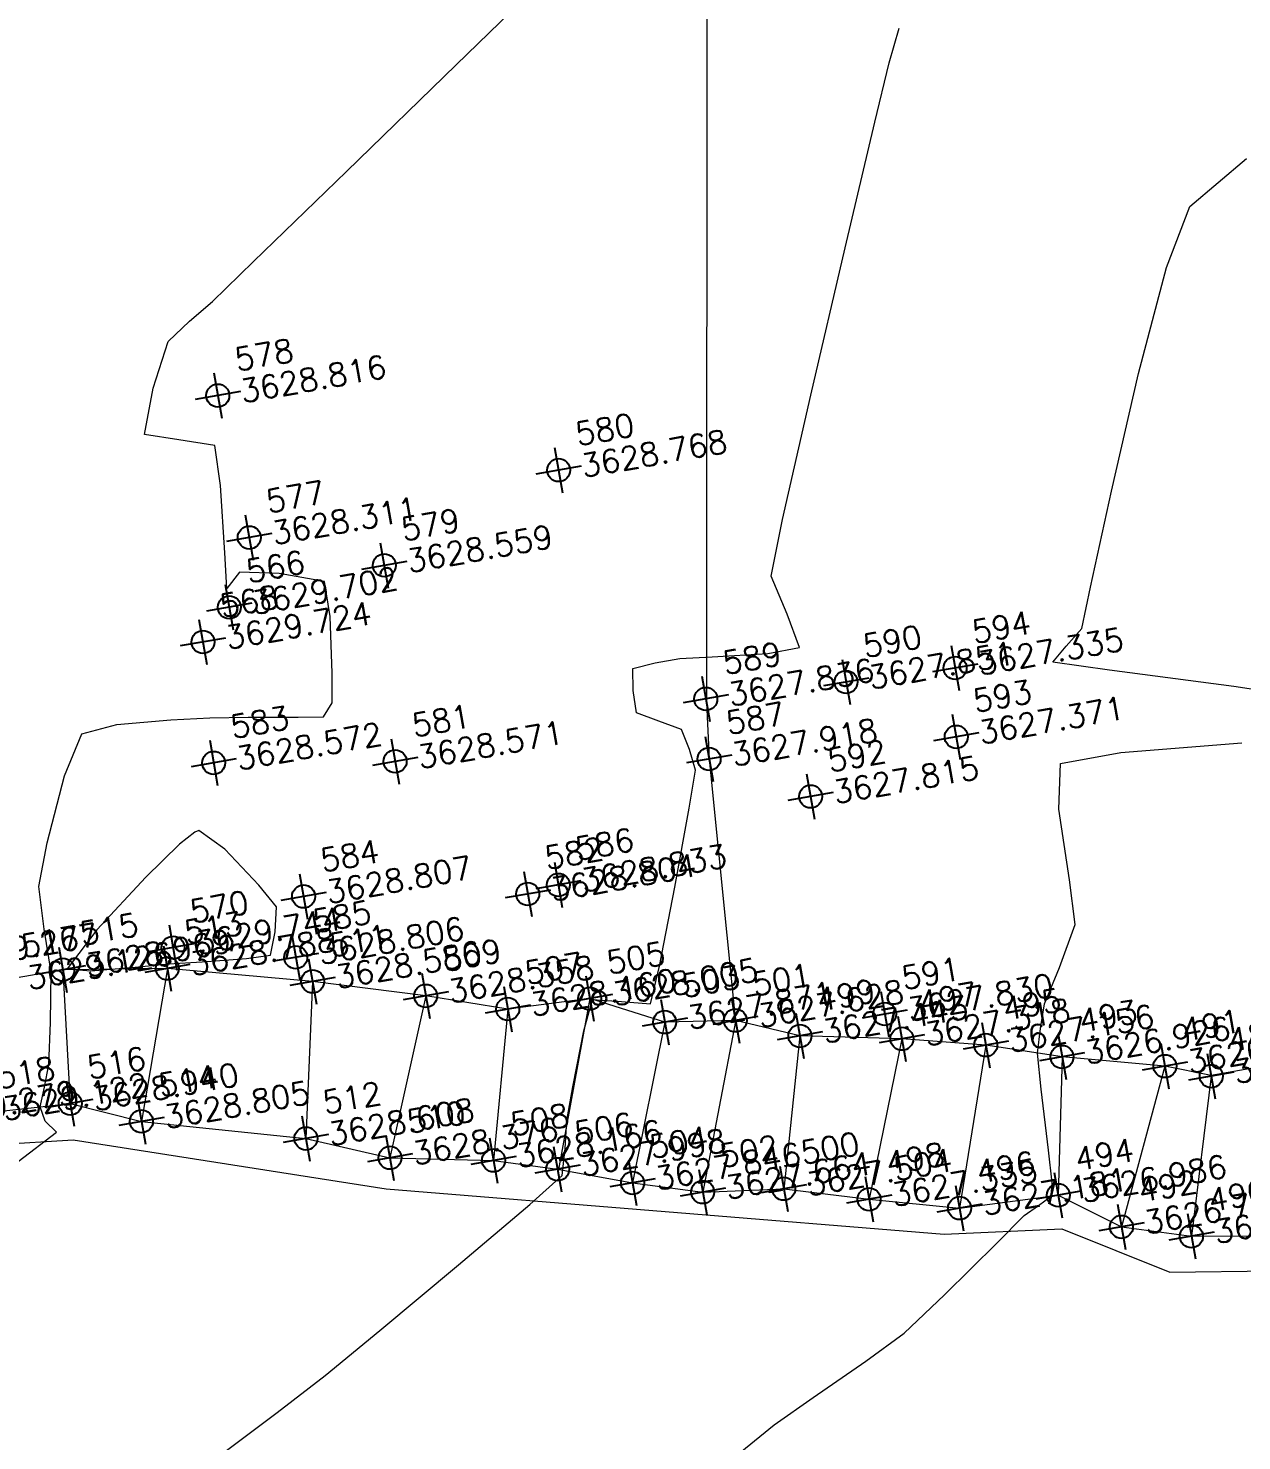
# Model space of a CAD drawing. Header units: millimetres. Extents: x 736950 to 740938, y 8500595 to 8502163.
# Drawn here: x 737854.9 to 737860.19, y 8501302.99 to 8501309.13 of the extents above; entities that cross this region are included whole.
import ezdxf

# ---------------------------------------------------------------- set-up
doc = ezdxf.new("R2010")
doc.units = ezdxf.units.MM
doc.layers.add('CONT-MNR', color=96, linetype='Continuous', lineweight=15)
doc.layers.add('pista', color=251, linetype='Continuous', lineweight=5)
doc.styles.add('5mm', font='arial.ttf', dxfattribs={"height": 3})

msp = doc.modelspace()

# ---------------------------------------------------------------- hatches: boundary and pattern name
at = {"layer": 'pista'}
h = msp.add_hatch(dxfattribs=at)
h.set_pattern_fill('HONEY', color=256, scale=3, angle=9.94991650582834, style=0)
h.set_pattern_definition([(9.94991650582834, (1479841.21072825, -18.49207214638591), (0.4979252195647159, 0.4170677100899267), [0.375, -0.75]), (129.9499165058283, (1479841.21072825, -18.49207214638591), (-0.6101538418184378, 0.222682034283025), [0.3749999999999999, -0.7499999999999998]), (69.94991650582834, (1479841.21072825, -18.49207214638591), (-0.112228622253722, 0.6397497443729518), [-0.75, 0.375])])
h.paths.add_polyline_path([(737744.7999806425, 8501250.923935566), (737743.4751223363, 8501250.754223157), (737756.465848178, 8501242.026572531), (737763.5739612179, 8501242.006896213), (737770.002546867, 8501243.455222024), (737769.8468594846, 8501244.342704736), (737763.4750639071, 8501242.907173423), (737756.7405500773, 8501242.925815564)])
h.paths.add_polyline_path([(737794.2809870465, 8501256.017245878), (737809.7820272583, 8501263.709828075), (737823.391616501, 8501273.483615467), (737837.0791595323, 8501280.557800073), (737851.5530432165, 8501285.77819753), (737870.8510758049, 8501293.050216693, -0.9976846880626209), (737871.0089264096, 8501292.63424804), (737865.2748787645, 8501289.581801567, 0.7845063948290762), (737866.1540430214, 8501286.121818589), (737883.2588851704, 8501291.348365877), (737897.4188924351, 8501296.516943583), (737903.2981396064, 8501301.44146652, -0.5512150924587264), (737904.1219025984, 8501301.177325813), (737906.855912117, 8501297.98174819, 0.5618964424650519), (737910.2738656431, 8501298.536066804), (737914.22079628, 8501308.558674501), (737925.6412323939, 8501300.72656757, 0.340189525830376), (737928.7023693406, 8501300.894137181), (737936.9171069289, 8501306.117412793, -0.358727273887905), (737938.1716059428, 8501305.962964654), (737943.1732157968, 8501301.051021611, 0.3417074120720416), (737946.0555081918, 8501300.709858142), (737955.8779356404, 8501307.072689936), (737971.8320576148, 8501314.464803053), (737988.5677626224, 8501323.411181662), (738023.1375471824, 8501336.282937778), (738044.4246208373, 8501357.728329657), (738061.4456776979, 8501362.208386911), (738078.9085143938, 8501363.070318012), (738112.0997810266, 8501372.051506756), (738118.6561313582, 8501373.365123207), (738128.3493353954, 8501376.976906104), (738155.2251721952, 8501366.826195797), (738176.6167526407, 8501363.543890122), (738193.8053773039, 8501353.328603027), (738204.7313956148, 8501340.877429372), (738207.705198212, 8501335.751671141), (738214.35685511, 8501331.742925933), (738229.9282901662, 8501313.374534177), (738233.5603594936, 8501308.186787868), (738234.53883727, 8501308.358438132), (738230.6417003467, 8501313.924784988), (738214.9478837823, 8501332.43754055), (738208.3676942562, 8501336.403214611), (738205.4657963786, 8501341.405035153), (738194.387784551, 8501354.029418997), (738176.9261677533, 8501364.406946706), (738155.4549153853, 8501367.70147717), (738128.3514754312, 8501377.93815071), (738118.4090486554, 8501374.233504975), (738111.8936108743, 8501372.928085677), (738078.7671659255, 8501363.964436961), (738061.3074614278, 8501363.102660457), (738043.958527311, 8501358.536303693), (738022.6381405202, 8501337.057350922), (737988.196920163, 8501324.233464561), (737971.4304040315, 8501315.270615296), (737955.4419368334, 8501307.862588815), (737945.5806043665, 8501301.47455489, -0.3391433520832071), (737943.8038299843, 8501301.693147572), (737938.8116631231, 8501306.59581691, 0.3560082385246841), (737936.4342009705, 8501306.876887502), (737928.158540546, 8501301.61487459, -0.3502196171718997), (737926.1502499409, 8501301.468794718), (737914.5128481541, 8501309.44969617, 0.4302069892023044), (737913.4330382891, 8501309.014522241), (737909.4507249827, 8501298.90206584, -0.5704007069138802), (737907.5397775185, 8501298.566836312), (737904.9064502402, 8501301.644734057, 0.4931454261128044), (737902.7202336333, 8501302.131411942), (737896.9620044216, 8501297.308254998), (737882.9728831241, 8501292.20205278), (737866.0373022418, 8501287.027224885, -0.7384715771871906), (737865.6977918843, 8501288.787355538), (737871.5108758068, 8501291.881875956, 0.9119586051647783), (737870.5337161538, 8501293.892406015), (737851.2416702455, 8501286.62264278), (737836.7183275839, 8501281.384406622), (737822.9200107896, 8501274.252970394), (737809.3164408724, 8501264.483505804), (737793.8201376351, 8501256.79327439), (737778.9884914039, 8501246.402265295), (737769.846859484, 8501244.34270474), (737770.0025468671, 8501243.455222024), (737779.3594973255, 8501245.563292695)])
h.paths.add_polyline_path([(738260.5182952256, 8501271.251537092), (738234.538837269, 8501308.358438132), (738233.56035949, 8501308.186787868), (738259.6897886079, 8501270.86568047), (738269.3749442189, 8501234.589470252), (738274.5057655985, 8501215.583008338), (738279.7983711922, 8501189.602392923), (738280.7089290785, 8501189.641305126), (738275.382018582, 8501215.790318219), (738270.2441657205, 8501234.822827347)])

# ---------------------------------------------------------------- linework, layer by layer
at = {"linetype": 'Continuous', "extrusion": (0.9849591664230046, 0.172787269436437, 0)}
for points, elevation in [([(8245948.805062787, 0), (8245948.605062787, 0)], 2195675.480162655), ([(8245948.229062786, 0), (8245948.029062786, 0)], 2195676.885162654), ([(8245948.173062786, 0), (8245947.973062788, 0)], 2195675.508162654), ([(8245947.952062787, 0), (8245947.752062789, 0)], 2195676.066162654), ([(8245947.889062786, 0), (8245947.689062787, 0)], 2195675.370162654), ([(8245947.760062787, 0), (8245947.560062789, 0)], 2195675.231162655), ([(8245947.083062788, 0), (8245946.883062787, 0)], 2195678.436162654), ([(8245947.105062787, 0), (8245946.905062787, 0)], 2195677.958162655), ([(8245947.138062787, 0), (8245946.938062788, 0)], 2195677.344162654), ([(8245946.787062787, 0), (8245946.587062787, 0)], 2195678.389162654), ([(8245947.234062786, 0), (8245947.034062789, 0)], 2195675.186162655), ([(8245947.104062785, 0), (8245946.904062786, 0)], 2195675.965162654), ([(8245946.878062787, 0), (8245946.678062787, 0)], 2195677.313162655), ([(8245946.641062787, 0), (8245946.441062788, 0)], 2195677.720162654), ([(8245946.452062788, 0), (8245946.252062789, 0)], 2195676.572162654), ([(8245946.594062784, 0), (8245946.394062786, 0)], 2195675.471162654), ([(8245946.436062787, 0), (8245946.236062787, 0)], 2195676.434162654), ([(8245946.473062787, 0), (8245946.273062787, 0)], 2195674.873162654), ([(8245946.339062789, 0), (8245946.139062789, 0)], 2195675.392162655), ([(8245946.461062788, 0), (8245946.261062788, 0)], 2195674.384162654), ([(8245946.388062784, 0), (8245946.188062787, 0)], 2195674.833162654), ([(8245946.223062787, 0), (8245946.023062788, 0)], 2195675.446162654), ([(8245946.076062787, 0), (8245945.876062788, 0)], 2195675.920162654), ([(8245945.941062788, 0), (8245945.741062788, 0)], 2195676.621162654), ([(8245945.958062786, 0), (8245945.758062788, 0)], 2195676.262162656), ([(8245945.653062787, 0), (8245945.453062788, 0)], 2195677.874162654), ([(8245945.784062785, 0), (8245945.584062788, 0)], 2195676.925162655), ([(8245945.738062787, 0), (8245945.538062786, 0)], 2195677.229162655), ([(8245945.623062788, 0), (8245945.423062787, 0)], 2195677.494162655), ([(8245945.534062787, 0), (8245945.334062789, 0)], 2195677.929162655), ([(8245945.444062785, 0), (8245945.244062786, 0)], 2195678.284162654), ([(8245945.336062788, 0), (8245945.136062789, 0)], 2195678.602162655), ([(8245945.219062787, 0), (8245945.019062786, 0)], 2195679.036162654), ([(8245945.141062788, 0), (8245944.941062788, 0)], 2195679.227162655), ([(8245945.882062787, 0), (8245945.682062786, 0)], 2195674.315162654), ([(8245945.752062786, 0), (8245945.552062786, 0)], 2195674.607162654), ([(8245945.555062786, 0), (8245945.355062788, 0)], 2195675.299162654), ([(8245945.409062786, 0), (8245945.20906279, 0)], 2195675.645162655), ([(8245945.320062786, 0), (8245945.120062786, 0)], 2195676.087162654), ([(8245945.234062787, 0), (8245945.034062788, 0)], 2195676.355162653), ([(8245945.119062787, 0), (8245944.919062788, 0)], 2195676.666162654), ([(8245945.027062787, 0), (8245944.827062787, 0)], 2195676.960162655), ([(8245944.980062787, 0), (8245944.780062787, 0)], 2195677.310162654), ([(8245944.871062788, 0), (8245944.671062789, 0)], 2195677.668162653), ([(8245944.746062786, 0), (8245944.546062789, 0)], 2195678.482162654), ([(8245944.765062785, 0), (8245944.565062786, 0)], 2195678.049162655), ([(8245944.563062787, 0), (8245944.363062788, 0)], 2195678.729162654), ([(8245944.470062787, 0), (8245944.270062788, 0)], 2195679.022162655)]:
    msp.add_lwpolyline(points, dxfattribs=dict(at, elevation=elevation))
at = {"linetype": 'Continuous', "extrusion": (-0.172787269436437, 0.9849591664230046, 0)}
for points, elevation in [([(-2195675.580162654, 0), (-2195675.380162654, 0)], 8245948.705062789), ([(-2195676.985162654, 0), (-2195676.785162654, 0)], 8245948.129062788), ([(-2195675.608162655, 0), (-2195675.408162654, 0)], 8245948.073062787), ([(-2195676.166162654, 0), (-2195675.966162656, 0)], 8245947.85206279), ([(-2195675.470162656, 0), (-2195675.270162655, 0)], 8245947.789062787), ([(-2195675.331162655, 0), (-2195675.131162655, 0)], 8245947.660062787), ([(-2195678.536162655, 0), (-2195678.336162655, 0)], 8245946.983062788), ([(-2195678.058162655, 0), (-2195677.858162655, 0)], 8245947.005062786), ([(-2195677.444162655, 0), (-2195677.244162655, 0)], 8245947.038062787), ([(-2195678.489162655, 0), (-2195678.289162654, 0)], 8245946.687062787), ([(-2195675.286162653, 0), (-2195675.086162654, 0)], 8245947.134062787), ([(-2195676.065162655, 0), (-2195675.865162654, 0)], 8245947.004062788), ([(-2195677.413162654, 0), (-2195677.213162654, 0)], 8245946.778062786), ([(-2195677.820162655, 0), (-2195677.620162655, 0)], 8245946.541062787), ([(-2195676.672162654, 0), (-2195676.472162655, 0)], 8245946.352062787), ([(-2195675.571162655, 0), (-2195675.371162654, 0)], 8245946.494062787), ([(-2195676.534162655, 0), (-2195676.334162654, 0)], 8245946.336062788), ([(-2195674.973162655, 0), (-2195674.773162656, 0)], 8245946.373062788), ([(-2195674.484162655, 0), (-2195674.284162655, 0)], 8245946.361062787), ([(-2195674.933162654, 0), (-2195674.733162654, 0)], 8245946.288062787), ([(-2195675.492162656, 0), (-2195675.292162655, 0)], 8245946.239062788), ([(-2195675.546162655, 0), (-2195675.346162654, 0)], 8245946.123062788), ([(-2195676.020162655, 0), (-2195675.820162655, 0)], 8245945.976062788), ([(-2195676.362162654, 0), (-2195676.162162654, 0)], 8245945.858062787), ([(-2195676.721162654, 0), (-2195676.521162654, 0)], 8245945.841062789), ([(-2195677.025162654, 0), (-2195676.825162654, 0)], 8245945.684062786), ([(-2195677.329162654, 0), (-2195677.129162654, 0)], 8245945.638062787), ([(-2195677.974162654, 0), (-2195677.774162654, 0)], 8245945.553062788), ([(-2195677.594162655, 0), (-2195677.394162654, 0)], 8245945.523062789), ([(-2195678.029162655, 0), (-2195677.829162654, 0)], 8245945.434062786), ([(-2195678.384162655, 0), (-2195678.184162654, 0)], 8245945.344062787), ([(-2195678.702162655, 0), (-2195678.502162655, 0)], 8245945.236062787), ([(-2195679.136162654, 0), (-2195678.936162655, 0)], 8245945.119062788), ([(-2195679.327162655, 0), (-2195679.127162655, 0)], 8245945.041062786), ([(-2195674.415162655, 0), (-2195674.215162655, 0)], 8245945.782062788), ([(-2195674.707162655, 0), (-2195674.507162655, 0)], 8245945.652062788), ([(-2195675.399162654, 0), (-2195675.199162654, 0)], 8245945.455062787), ([(-2195675.745162655, 0), (-2195675.545162655, 0)], 8245945.309062786), ([(-2195676.187162654, 0), (-2195675.987162653, 0)], 8245945.220062787), ([(-2195676.455162655, 0), (-2195676.255162654, 0)], 8245945.134062788), ([(-2195676.766162656, 0), (-2195676.566162655, 0)], 8245945.019062788), ([(-2195677.060162654, 0), (-2195676.860162655, 0)], 8245944.927062788), ([(-2195677.410162654, 0), (-2195677.210162654, 0)], 8245944.880062786), ([(-2195678.582162653, 0), (-2195678.382162654, 0)], 8245944.64606279), ([(-2195677.768162654, 0), (-2195677.568162654, 0)], 8245944.771062788), ([(-2195678.149162654, 0), (-2195677.949162655, 0)], 8245944.665062788), ([(-2195678.829162655, 0), (-2195678.629162655, 0)], 8245944.463062787), ([(-2195679.122162655, 0), (-2195678.922162654, 0)], 8245944.370062787)]:
    msp.add_lwpolyline(points, dxfattribs=dict(at, elevation=elevation))
at = {"linetype": 'Continuous'}
for centre in [(737855.7300157159, 8501307.533691341), (737857.2134088122, 8501307.209120974), (737855.866796127, 8501306.91603519), (737856.4545893283, 8501306.794774512), (737855.7799433466, 8501306.612462144), (737855.6653235801, 8501306.461384982), (737858.93909469, 8501306.348350823), (737858.4644828886, 8501306.28742761), (737857.8540159805, 8501306.21383988), (737858.9439466409, 8501306.04868191), (737855.7118865214, 8501305.935521033), (737856.5016320571, 8501305.942077624), (737857.8684069364, 8501305.95239409), (737858.3102358999, 8501305.789283188), (737857.2121595707, 8501305.40476612), (737856.1031837363, 8501305.354391538), (737857.0789998021, 8501305.36516213), (737855.5350854143, 8501305.131884692), (737856.0694327158, 8501305.089576757), (737855.0555138291, 8501305.035572207), (737855.5103739657, 8501305.04125167), (737856.142663834, 8501304.984652005), (737856.6349342074, 8501304.921764174), (737857.3487168645, 8501304.909918563), (737856.9921791403, 8501304.864632238), (737858.6326334337, 8501304.842752771), (737857.6752720526, 8501304.807807302), (737857.9826478537, 8501304.81502651), (737858.2635325685, 8501304.747544834), (737858.7073678732, 8501304.735045929), (737859.0725792315, 8501304.707739085), (737859.4044572712, 8501304.656309847), (737859.8521456601, 8501304.6160593), (737860.0537502678, 8501304.572234852), (737855.0875954756, 8501304.453358527), (737855.3976658974, 8501304.375767719), (737856.1132967325, 8501304.301299555), (737856.4793195457, 8501304.21727991), (737856.9300495641, 8501304.205990518), (737857.2088783258, 8501304.167591019), (737857.5350711625, 8501304.108057555), (737858.1934022963, 8501304.08242323), (737857.8405455863, 8501304.068240767), (737858.5648514901, 8501304.036920525), (737859.3882066602, 8501304.054449467), (737858.9584363832, 8501303.998346804), (737859.6631116447, 8501303.916880395), (737859.9677738965, 8501303.875905862)]:
    msp.add_circle(centre, 0.05, dxfattribs=at)
at = {"layer": 'CONT-MNR', "extrusion": (-0.6973504179834532, 0.7167303499492004, 0), "elevation": 5578601.429753399}
msp.add_lwpolyline([(-6457235.705464234, 3629.00000000001), (-6457236.169522201, 3629.00000000001)], dxfattribs=at)
at = {"layer": 'CONT-MNR'}
for points, elevation in [([(737858.6520624437, 8501308.981154855), (737858.6953267396, 8501309.131723989)], 3628), ([(737858.4610535621, 8501308.176318986), (737858.590284707, 8501308.723229442)], 3628), ([(737859.9603080618, 8501308.356885223), (737860.207121012, 8501308.565005269)], 3627), ([(737859.7369023792, 8501307.629861016), (737859.8585431345, 8501308.091383705)], 3627), ([(737855.5134819429, 8501307.768597629), (737855.606851167, 8501307.857615354)], 3629), ([(737855.4484671325, 8501307.565980261), (737855.5134819429, 8501307.768597629)], 3629), ([(737855.5608366482, 8501307.340475151), (737855.411055801, 8501307.364034127)], 3629), ([(737855.7169062954, 8501307.316395769), (737855.5608366482, 8501307.340475151)], 3629), ([(737855.741994464, 8501307.142194793), (737855.7169062954, 8501307.316395769)], 3629), ([(737858.1382704567, 8501306.747801041), (737858.1880833589, 8501306.993992424)], 3628), ([(737855.7685550889, 8501306.694340924), (737855.7603200503, 8501306.849356074)], 3629), ([(737855.8237755905, 8501306.76566723), (737855.7685550889, 8501306.694340924)], 3629), ([(737855.9972145912, 8501306.759366198), (737855.8237755905, 8501306.76566723)], 3629), ([(737856.1942928412, 8501306.724433519), (737855.9972145912, 8501306.759366198)], 3629), ([(737858.2083178724, 8501306.58268207), (737858.1382704567, 8501306.747801041)], 3628), ([(737859.4899504185, 8501306.52090608), (737859.528883494, 8501306.699448187)], 3627), ([(737859.4225844995, 8501306.444070484), (737859.4899504185, 8501306.52090608)], 3627), ([(737859.3645318141, 8501306.373185266), (737859.4225844995, 8501306.444070484)], 3627), ([(737857.6336354149, 8501306.370470164), (737857.741291107, 8501306.38897519)], 3628), ([(737859.6116377175, 8501306.33907146), (737859.3645318141, 8501306.373185266)], 3627), ([(737855.1381739574, 8501306.06122216), (737855.2909104504, 8501306.102029953)], 3629), ([(737855.5253296786, 8501306.122249255), (737855.694587095, 8501306.130894102)], 3629), ([(737855.694587095, 8501306.130894102), (737855.8616754615, 8501306.134379407)], 3629), ([(737856.0804732256, 8501306.134935115), (737856.1904643684, 8501306.1352978)], 3629), ([(737857.649693782, 8501306.116521874), (737857.5522595493, 8501306.153201766)], 3628), ([(737857.8095956896, 8501305.903317044), (737857.7829884553, 8501305.99427278)], 3628), ([(737859.3972429908, 8501305.93253148), (737859.6610734907, 8501305.980104715)], 3627), ([(737859.390854306, 8501305.73412632), (737859.3972429908, 8501305.93253148)], 3627), ([(737854.9873307704, 8501305.587075097), (737855.0625843912, 8501305.879791604)], 3629), ([(737855.6295409044, 8501305.634574827), (737855.5636925469, 8501305.58193989)], 3629), ([(737855.6473209277, 8501305.642042909), (737855.6295409044, 8501305.634574827)], 3629), ([(737855.5636925469, 8501305.58193989), (737855.4161337679, 8501305.438342704)], 3629), ([(737859.4615224121, 8501305.232241089), (737859.4362869096, 8501305.426456466)], 3627), ([(737854.9748740155, 8501305.211888157), (737854.9508448846, 8501305.398115225)], 3629), ([(737855.9861688146, 8501305.308560349), (737855.908356913, 8501305.404257236)], 3629), ([(737855.0050950833, 8501305.024722783), (737854.9748740155, 8501305.211888157)], 3629), ([(737855.3698307106, 8501305.046522312), (737855.5158539108, 8501305.061350208)], 3629), ([(737855.6625090515, 8501305.070389394), (737855.855448084, 8501305.08417292)], 3629), ([(737855.1779472323, 8501305.030294808), (737855.3698307106, 8501305.046522312)], 3629), ([(737857.3609017353, 8501304.906108448), (737857.4871533329, 8501304.89695887)], 3628), ([(737857.4871533329, 8501304.89695887), (737857.6131706858, 8501304.887856878)], 3628), ([(737859.314261719, 8501304.515792122), (737859.2976791051, 8501304.672856648)], 3627), ([(737854.957528542, 8501304.43924375), (737854.9753556851, 8501304.525193684)], 3629), ([(737854.9789979061, 8501304.376668623), (737854.957528542, 8501304.43924375)], 3629), ([(737857.2417927333, 8501304.25780787), (737857.2488323939, 8501304.37968566)], 3628), ([(737859.3622137946, 8501304.108249826), (737859.3453993654, 8501304.249882605)], 3627), ([(737857.0879513848, 8501304.014255833), (737857.2283055783, 8501304.139793865)], 3628), ([(737859.2399953571, 8501303.96579621), (737859.3015674289, 8501304.010263536)], 3627), ([(737858.7171624855, 8501303.45507469), (737858.8926641209, 8501303.62075966)], 3627), ([(737858.5504915552, 8501303.333146516), (737858.7171624855, 8501303.45507469)], 3627), ([(737858.3210095513, 8501303.17468123), (737858.5504915552, 8501303.333146516)], 3627), ([(737855.9879024678, 8501303.109779103), (737856.1973384338, 8501303.27003143)], 3628), ([(737858.15205229, 8501303.055297965), (737858.3210095513, 8501303.17468123)], 3627), ([(737855.6000114483, 8501302.817725707), (737855.9879024678, 8501303.109779103)], 3628), ([(737857.9641495388, 8501302.903271416), (737858.15205229, 8501303.055297965)], 3627)]:
    msp.add_lwpolyline(points, dxfattribs=dict(at, elevation=elevation))
at = {"layer": 'CONT-MNR', "extrusion": (0.6968148395637556, -0.7172510574155592, 0), "elevation": -5583423.304971383}
msp.add_lwpolyline([(6453066.129318915, 3629.000000000013), (6453066.795367253, 3629.000000000013)], dxfattribs=at)
at = {"layer": 'CONT-MNR', "extrusion": (0.9724936085056229, -0.2329295632068033, 0), "elevation": -1262643.364555174}
msp.add_lwpolyline([(8439337.476417134, 3628), (8439337.741637811, 3628)], dxfattribs=at)
at = {"layer": 'CONT-MNR', "extrusion": (-0.6964336116812949, 0.717621226358688, 0), "elevation": 5586851.516748533}
msp.add_lwpolyline([(-6450097.76122405, 3629.000000000003), (-6450098.324961032, 3629.000000000003)], dxfattribs=at)
at = {"layer": 'CONT-MNR', "extrusion": (0.9337586400931935, -0.3579033417716435, 0), "elevation": -2353663.557243947}
msp.add_lwpolyline([(8202252.391555451, 3627), (8202252.675891795, 3627)], dxfattribs=at)
at = {"layer": 'CONT-MNR', "extrusion": (0.973811380261309, -0.2273574183385368, 0), "elevation": -1214300.513072125}
msp.add_lwpolyline([(8446427.585483236, 3628.00000000001), (8446428.244012332, 3628.00000000001)], dxfattribs=at)
at = {"layer": 'CONT-MNR', "extrusion": (-0.6956516692528659, 0.7183792557317489, 0), "elevation": 5593872.718833448}
msp.add_lwpolyline([(-6444009.29469118, 3629.000000000013), (-6444009.544145159, 3629.000000000013)], dxfattribs=at)
at = {"layer": 'CONT-MNR', "extrusion": (0.6500386850281259, -0.7599011172296728, 0), "elevation": -5980518.650497141}
msp.add_lwpolyline([(6086876.280783938, 3629), (6086876.412054962, 3629)], dxfattribs=at)
at = {"layer": 'CONT-MNR', "extrusion": (0.9745763767426345, -0.2240555419872465, 0), "elevation": -1185664.419674231}
msp.add_lwpolyline([(8450494.62501074, 3627.000000000013), (8450495.1507467, 3627.000000000013)], dxfattribs=at)
at = {"layer": 'CONT-MNR', "extrusion": (0.9832698855687629, -0.1821546928673317, 0), "elevation": -823042.0262712929}
msp.add_lwpolyline([(8493483.34480009, 3629.000000000013), (8493483.55018229, 3629.000000000013)], dxfattribs=at)
at = {"layer": 'CONT-MNR', "extrusion": (0.9750220078922972, -0.2221082711779849, 0), "elevation": -1168782.62710416}
msp.add_lwpolyline([(8452845.821521044, 3628.000000000013), (8452846.376424858, 3628.000000000013)], dxfattribs=at)
at = {"layer": 'CONT-MNR', "extrusion": (0.9980476598641227, 0.06245693428073991, 0), "elevation": 1267380.778095327}
msp.add_lwpolyline([(8438625.1980557, 3629.000000000013), (8438625.491467256, 3629.000000000013)], dxfattribs=at)
at = {"layer": 'CONT-MNR', "extrusion": (0.9774927487793956, -0.2109690168809191, 0), "elevation": -1072259.97748436}
msp.add_lwpolyline([(8465631.153265074, 3627.00000000001), (8465631.580933703, 3627.00000000001)], dxfattribs=at)
at = {"layer": 'CONT-MNR', "extrusion": (0.9874591316213377, 0.1578748345292362, 0), "elevation": 2070745.229280059}
msp.add_lwpolyline([(8278203.876580548, 3629), (8278204.03117541, 3629)], dxfattribs=at)
at = {"layer": 'CONT-MNR', "extrusion": (0.999396212478355, 0.03474493465124238, 0), "elevation": 1032788.051608445}
msp.add_lwpolyline([(8470536.577163715, 3629.00000000001), (8470536.822850976, 3629.00000000001)], dxfattribs=at)
at = {"layer": 'CONT-MNR', "extrusion": (0.9398423861049527, 0.3416083858463504, 0), "elevation": 3597588.038407572}
msp.add_lwpolyline([(7737829.557346204, 3628), (7737829.712150712, 3628)], dxfattribs=at)
at = {"layer": 'CONT-MNR', "extrusion": (0.06498655540398995, -0.9978861396054785, 0), "elevation": -8435384.979257913}
msp.add_lwpolyline([(1288768.772763637, 3628.00000000001), (1288769.014340888, 3628.00000000001)], dxfattribs=at)
at = {"layer": 'CONT-MNR', "extrusion": (0.1797011423320173, -0.9837212508859245, 0), "elevation": -8230321.830140506}
msp.add_lwpolyline([(2253541.18953431, 3628), (2253541.329762179, 3628)], dxfattribs=at)
at = {"layer": 'CONT-MNR', "extrusion": (0.2480889007547802, -0.9687372695020486, 0), "elevation": -8052478.031287507}
msp.add_lwpolyline([(2823869.841531543, 3628.000000000003), (2823869.941718768, 3628.000000000003)], dxfattribs=at)
at = {"layer": 'CONT-MNR', "extrusion": (0.9999734279796697, 0.007289947502439886, 0), "elevation": 799812.0071765446}
msp.add_lwpolyline([(8495701.41033362, 3628), (8495701.506023826, 3628)], dxfattribs=at)
at = {"layer": 'CONT-MNR', "extrusion": (0.05185902937957947, -0.9986544152367265, 0), "elevation": -8451602.574346704}
msp.add_lwpolyline([(1177734.388947634, 3628.000000000013), (1177734.530035038, 3628.000000000013)], dxfattribs=at)
at = {"layer": 'CONT-MNR', "extrusion": (0.9999873920253589, 0.005021532666538736, 0), "elevation": 780536.5117887241}
msp.add_lwpolyline([(8497493.842956923, 3629), (8497493.972835638, 3629)], dxfattribs=at)
at = {"layer": 'CONT-MNR', "extrusion": (-0.1309434634935345, -0.9913898372327192, 0), "elevation": -8524726.60087738}
msp.add_lwpolyline([(-381683.4311397517, 3627.000000000013), (-381683.975975443, 3627.000000000013)], dxfattribs=at)
at = {"layer": 'CONT-MNR', "extrusion": (0.988216370924353, 0.1530633994039779, 0), "elevation": 2030401.731736075}
msp.add_lwpolyline([(8288190.929609177, 3628), (8288191.027487942, 3628)], dxfattribs=at)
at = {"layer": 'CONT-MNR', "extrusion": (-0.1525429547801091, -0.9882968415142049, 0), "elevation": -8514369.500908636}
msp.add_lwpolyline([(-567588.9745100638, 3627), (-567589.5200843868, 3627)], dxfattribs=at)
at = {"layer": 'CONT-MNR', "extrusion": (0.8526161646285364, -0.5225377266897812, 0), "elevation": -3813145.066671252}
msp.add_lwpolyline([(7633908.727799897, 3629.000000000006), (7633908.79941901, 3629.000000000006)], dxfattribs=at)
at = {"layer": 'CONT-MNR', "extrusion": (0.08593368703826992, -0.9963008588935416, 0), "elevation": -8406451.945520721}
msp.add_lwpolyline([(1465674.438061602, 3629.000000000003), (1465674.6733512, 3629.000000000003)], dxfattribs=at)
at = {"layer": 'CONT-MNR', "extrusion": (0.002539817244628567, -0.9999967746589806, 0), "elevation": -8499404.69572649}
msp.add_lwpolyline([(759445.2457606484, 3629.000000000013), (759445.464559118, 3629.000000000013)], dxfattribs=at)
at = {"layer": 'CONT-MNR', "extrusion": (-0.340595228578845, -0.9402100245526659, 0), "elevation": -8244324.027400871}
msp.add_lwpolyline([(-2201763.03602039, 3628.00000000001), (-2201763.141040539, 3628.00000000001)], dxfattribs=at)
at = {"layer": 'CONT-MNR', "extrusion": (0.9230886621683798, -0.3845872095847586, 0), "elevation": -2588387.863540365}
msp.add_lwpolyline([(8131228.690858339, 3629.000000000013), (8131228.887405608, 3629.000000000013)], dxfattribs=at)
at = {"layer": 'CONT-MNR', "extrusion": (0.9286181336439356, 0.3710368739999486, 0), "elevation": 3839486.118365387}
msp.add_lwpolyline([(7620694.460681023, 3628), (7620694.55380836, 3628)], dxfattribs=at)
at = {"layer": 'CONT-MNR', "extrusion": (0.08025675533976795, -0.9967742237951043, 0), "elevation": -8414664.447269693}
msp.add_lwpolyline([(1417766.725050017, 3627), (1417767.252403633, 3627)], dxfattribs=at)
at = {"layer": 'CONT-MNR', "extrusion": (0.9864417395684647, -0.1641118351525609, 0), "elevation": -667311.1717349099}
msp.add_lwpolyline([(8507134.01670994, 3628), (8507134.18308612, 3628)], dxfattribs=at)
at = {"layer": 'CONT-MNR', "extrusion": (0.9837778005433224, -0.1793913017906467, 0), "elevation": -799172.197298385}
msp.add_lwpolyline([(8495760.779693933, 3628.00000000001), (8495761.129954807, 3628.00000000001)], dxfattribs=at)
at = {"layer": 'CONT-MNR', "extrusion": (0.989272392271492, 0.1460826269254468, 0), "elevation": 1971836.998687962}
msp.add_lwpolyline([(8302318.311906685, 3627), (8302318.622912895, 3627)], dxfattribs=at)
at = {"layer": 'CONT-MNR', "extrusion": (0.5864005575168936, 0.8100212257366325, 0), "elevation": 7318916.979485331}
msp.add_lwpolyline([(4387491.493257284, 3629.00000000001), (4387491.63225588, 3629.00000000001)], dxfattribs=at)
at = {"layer": 'CONT-MNR', "extrusion": (0.9818640838781284, -0.1895861830149117, 0), "elevation": -887256.7657264755}
msp.add_lwpolyline([(8487013.540237928, 3629.000000000003), (8487013.732688058, 3629.000000000003)], dxfattribs=at)
at = {"layer": 'CONT-MNR', "extrusion": (0.7250430009698404, 0.6887035986145623, 0), "elevation": 6389856.886911815}
msp.add_lwpolyline([(5655647.963119366, 3629.000000000013), (5655648.178660817, 3629.000000000013)], dxfattribs=at)
at = {"layer": 'CONT-MNR', "extrusion": (0.7335531267108747, -0.6796321139356934, 0), "elevation": -5236504.038708379}
msp.add_lwpolyline([(6737629.421666347, 3629), (6737629.109150233, 3629)], dxfattribs=at)
at = {"layer": 'CONT-MNR', "extrusion": (0.9816347561284542, -0.1907700331829667, 0), "elevation": -897487.5297324713}
msp.add_lwpolyline([(8485937.638912492, 3628.000000000006), (8485937.989444366, 3628.000000000006)], dxfattribs=at)
at = {"layer": 'CONT-MNR', "extrusion": (0.9984858781276753, -0.05500864640768061, 0), "elevation": 269093.4845591958}
msp.add_lwpolyline([(8529021.64723345, 3629.000000000003), (8529021.755292306, 3629.000000000003)], dxfattribs=at)
at = {"layer": 'CONT-MNR', "extrusion": (-0.7959559141040412, 0.6053545926172528, 0), "elevation": 4559003.938399429}
msp.add_lwpolyline([(-7213328.195052288, 3629.000000000006), (-7213327.981886187, 3629.000000000006)], dxfattribs=at)
at = {"layer": 'CONT-MNR', "extrusion": (0.9790055825495673, -0.2038334352769007, 0), "elevation": -1010485.119631442}
msp.add_lwpolyline([(8473224.8650649, 3629), (8473224.969597612, 3629)], dxfattribs=at)
at = {"layer": 'CONT-MNR', "extrusion": (0.94004966792745, -0.3410375665956624, 0), "elevation": -2205639.907509203}
msp.add_lwpolyline([(8243286.756997384, 3627), (8243286.955765318, 3627)], dxfattribs=at)
at = {"layer": 'CONT-MNR', "extrusion": (0.06151891491084448, -0.998105917780369, 0), "elevation": -8439810.819893532}
msp.add_lwpolyline([(1259449.019541011, 3629.000000000011), (1259449.166474455, 3629.000000000011)], dxfattribs=at)
at = {"layer": 'CONT-MNR', "extrusion": (0.1355328848624508, -0.9907728483970794, 0), "elevation": -8322858.520637056}
msp.add_lwpolyline([(1883253.950762541, 3629.00000000001), (1883254.055195458, 3629.00000000001)], dxfattribs=at)
at = {"layer": 'CONT-MNR', "extrusion": (0.9718752143072289, -0.2354964284554609, 0), "elevation": -1284921.412372767}
msp.add_lwpolyline([(8435970.342387363, 3628), (8435970.509761333, 3628)], dxfattribs=at)
at = {"layer": 'CONT-MNR', "extrusion": (0.9999162048451313, -0.01294539640603826, 0), "elevation": 627740.4129069801}
msp.add_lwpolyline([(8510144.263424315, 3629.000000000003), (8510144.482082782, 3629.000000000003)], dxfattribs=at)
at = {"layer": 'CONT-MNR', "extrusion": (-0.08808104876250952, -0.9961133112497275, 0), "elevation": -8533254.161579361}
msp.add_lwpolyline([(-13816.60204399214, 3629), (-13816.49839059019, 3629)], dxfattribs=at)
at = {"layer": 'CONT-MNR', "extrusion": (0.9226274256986267, -0.3856924076887245, 0), "elevation": -2598119.498483178}
msp.add_lwpolyline([(8128123.784461403, 3627), (8128123.955211759, 3627)], dxfattribs=at)
at = {"layer": 'CONT-MNR', "extrusion": (0.9648668628106376, -0.262739294834173, 0), "elevation": -1521692.739186237}
msp.add_lwpolyline([(8396491.375706399, 3628.00000000001), (8396491.517245075, 3628.00000000001)], dxfattribs=at)
at = {"layer": 'CONT-MNR', "extrusion": (0.9871711646949524, -0.1596655617057456, 0), "elevation": -628972.1680681092}
msp.add_lwpolyline([(8510053.6630103, 3627), (8510053.771611633, 3627)], dxfattribs=at)
at = {"layer": 'CONT-MNR', "extrusion": (0.9991828924913093, -0.04041716655952765, 0), "elevation": 393653.4430810327}
msp.add_lwpolyline([(8524180.151827788, 3629), (8524180.334615216, 3629)], dxfattribs=at)
at = {"layer": 'CONT-MNR', "extrusion": (0.9807883026224121, -0.1950751276791782, 0), "elevation": -934711.2812551701}
msp.add_lwpolyline([(8481917.638617339, 3628.000000000006), (8481917.886627892, 3628.000000000006)], dxfattribs=at)
at = {"layer": 'CONT-MNR', "extrusion": (0.9929586755818599, -0.1184612535250187, 0), "elevation": -274411.4171554931}
msp.add_lwpolyline([(8528851.966005774, 3627.000000000003), (8528852.074555757, 3627.000000000003)], dxfattribs=at)
at = {"layer": 'CONT-MNR', "extrusion": (0.980827828196199, -0.1948762977786876, 0), "elevation": -932994.0591570733}
msp.add_lwpolyline([(8482106.500175146, 3629.00000000001), (8482106.600346526, 3629.00000000001)], dxfattribs=at)
at = {"layer": 'CONT-MNR', "extrusion": (0.9840532724585705, -0.177873991813245, 0), "elevation": -786070.1053133162}
msp.add_lwpolyline([(8496982.009234207, 3628), (8496982.158221014, 3628)], dxfattribs=at)
at = {"layer": 'CONT-MNR', "extrusion": (0.9932136646024029, 0.1163039829372396, 0), "elevation": 1721587.528827865}
msp.add_lwpolyline([(8357795.567208479, 3627.000000000013), (8357795.834934879, 3627.000000000013)], dxfattribs=at)
at = {"layer": 'CONT-MNR', "extrusion": (0.6979545087672655, 0.7161420974160402, 0), "elevation": 6603131.156487595}
msp.add_lwpolyline([(5405114.638568422, 3629.000000000003), (5405114.707850326, 3629.000000000003)], dxfattribs=at)
at = {"layer": 'CONT-MNR', "extrusion": (-0.602165650536856, 0.7983711726468616, 0), "elevation": 6342885.352316096}
msp.add_lwpolyline([(-5708275.425298022, 3629.000000000003), (-5708275.635708007, 3629.000000000003)], dxfattribs=at)
at = {"layer": 'CONT-MNR', "extrusion": (0.9935328244802615, -0.1135452626941077, 0), "elevation": -232197.4356937812}
msp.add_lwpolyline([(8530104.906593842, 3628), (8530105.025376031, 3628)], dxfattribs=at)
at = {"layer": 'CONT-MNR', "extrusion": (0.9964835355011905, -0.08378880280232917, 0), "elevation": 22950.6124726804}
msp.add_lwpolyline([(8533233.868723653, 3627), (8533233.926755968, 3627)], dxfattribs=at)
at = {"layer": 'CONT-MNR', "extrusion": (0.6464949117079742, -0.762918297811567, 0), "elevation": -6008779.534806473}
msp.add_lwpolyline([(6058974.055348908, 3628.00000000001), (6058974.461667046, 3628.00000000001)], dxfattribs=at)
at = {"layer": 'CONT-MNR', "extrusion": (0.584243694168439, -0.8115782807742057, 0), "elevation": -6468384.04886424}
msp.add_lwpolyline([(5565663.84362468, 3627.000000000003), (5565663.91235977, 3627.000000000003)], dxfattribs=at)
at = {"layer": 'CONT-MNR', "extrusion": (-0.7063489140192686, 0.7078638369515707, 0), "elevation": 5496579.571450308}
msp.add_lwpolyline([(-6527190.529458278, 3627.000000000003), (-6527190.69674114, 3627.000000000003)], dxfattribs=at)
at = {"layer": 'CONT-MNR', "extrusion": (-0.7039329556819023, 0.7102664245935754, 0), "elevation": 5518787.335912152}
msp.add_lwpolyline([(-6508424.182457726, 3627), (-6508424.50475615, 3627)], dxfattribs=at)
at = {"layer": 'CONT-MNR', "extrusion": (0.6409081784398463, -0.7676175524367055, 0), "elevation": -6052851.534789322}
msp.add_lwpolyline([(6014946.469472172, 3628), (6014946.915734068, 3628)], dxfattribs=at)
at = {"layer": 'CONT-MNR', "extrusion": (0.6346888456135659, -0.7727677977592746, 0), "elevation": -6101224.307948363}
msp.add_lwpolyline([(5965873.867347335, 3628), (5965874.175417813, 3628)], dxfattribs=at)
at = {"layer": 'pista'}
for p, q in [((737855.0555138291, 8501305.035572207), (737855.0875954756, 8501304.453358527)), ((737855.5103739657, 8501305.04125167), (737855.3976658974, 8501304.375767719)), ((737856.142663834, 8501304.984652005), (737856.1132967328, 8501304.301299555)), ((737856.6349342074, 8501304.921764174), (737856.4793195457, 8501304.21727991)), ((737857.3487168645, 8501304.909918563), (737857.213094213, 8501304.166821577)), ((737856.9921791403, 8501304.864632238), (737856.9300495641, 8501304.205990518)), ((737857.6752720526, 8501304.807807302), (737857.5350711625, 8501304.108057555)), ((737857.9833390028, 8501304.811086673), (737857.8405455863, 8501304.068240767)), ((737858.2635325685, 8501304.747544834), (737858.1939206581, 8501304.079468353)), ((737858.7073678732, 8501304.735045929), (737858.5648514901, 8501304.036920525)), ((737859.0725792315, 8501304.707739085), (737858.9584363832, 8501303.998346804)), ((737859.4044572712, 8501304.656309847), (737859.3882066602, 8501304.054449467)), ((737859.8521456601, 8501304.6160593), (737859.6631116447, 8501303.916880395)), ((737860.0537502678, 8501304.572234852), (737859.9677738965, 8501303.875905862)), ((737854.3558267435, 8501304.250515576), (737855.0997865202, 8501304.295726838)), ((737855.0997865202, 8501304.295726838), (737856.4633737538, 8501304.083068715)), ((737856.4633737538, 8501304.083068715), (737858.8908347758, 8501303.885490805)), ((737858.8908347758, 8501303.885490805), (737859.403590731, 8501303.907847889)), ((737859.403590731, 8501303.907847889), (737859.8732892612, 8501303.719874864)), ((737859.8732892612, 8501303.719874864), (737860.6671551458, 8501303.729513833))]:
    msp.add_line(p, q, dxfattribs=at)
for points in [[(737861.1991395064, 8501309.17233284), (737859.0117258753, 8501309.424163353), (737857.8584652804, 8501309.469968777), (737857.8566320674, 8501306.198927097), (737857.8684069364, 8501305.95239409), (737857.9833390028, 8501304.811086673)], [(737860.4078172059, 8501304.637393149), (737860.0532319059, 8501304.57518973), (737859.8521456601, 8501304.6160593), (737859.4044572712, 8501304.656309847), (737859.0725792315, 8501304.707739085), (737858.7073678732, 8501304.735045929), (737858.2635325685, 8501304.747544834), (737857.9826478537, 8501304.81502651), (737857.6752720526, 8501304.807807302), (737857.3487168645, 8501304.909918563), (737856.9921791403, 8501304.864632238), (737856.6349342074, 8501304.921764174), (737856.142663834, 8501304.984652005), (737855.5103739657, 8501305.04125167), (737855.0555138291, 8501305.035572207), (737854.7984394868, 8501304.990474729)], [(737854.6930591767, 8501304.410543708), (737855.0875954756, 8501304.453358527), (737855.3976658974, 8501304.375767719), (737856.1132967328, 8501304.301299555), (737856.4793195457, 8501304.21727991), (737856.9300495641, 8501304.205990518), (737857.2088783258, 8501304.167591019), (737857.5350711625, 8501304.108057555), (737857.8405455863, 8501304.068240767), (737858.1934022963, 8501304.08242323), (737858.5648514901, 8501304.036920525), (737858.9584363832, 8501303.998346804), (737859.3882066602, 8501304.054449467), (737859.6631116447, 8501303.916880395), (737859.9677738965, 8501303.875905862), (737860.3513196339, 8501303.877197105)]]:
    msp.add_lwpolyline(points, dxfattribs=at)

# ---------------------------------------------------------------- texts
at = {"color": 2, "char_height": 0.1, "attachment_point": 1, "rotation": 9.94991650582834, "style": '5mm'}
for s, insert, width in [('\\Ftxt.shx;\\W1.0000000000;\\T1.0000000000;\\o\\l578', (737855.7956820515, 8501307.738112308), 0.4), ('\\Ftxt.shx;\\W1.0000000000;\\T1.0000000000;\\o\\l580', (737857.2790751477, 8501307.413541941), 0.3833333333333333), ('\\Ftxt.shx;\\W1.0000000000;\\T1.0000000000;\\o\\l577', (737855.9324624626, 8501307.12045616), 0.4), ('\\Ftxt.shx;\\W1.0000000000;\\T1.0000000000;\\o\\l579', (737856.5202556638, 8501306.99919548), 0.4), ('\\Ftxt.shx;\\W1.0000000000;\\T1.0000000000;\\o\\l566', (737855.8456096821, 8501306.816883111), 0.4), ('\\Ftxt.shx;\\W1.0000000000;\\T1.0000000000;\\o\\l568', (737855.7309899156, 8501306.66580595), 0.4), ('\\Ftxt.shx;\\W1.0000000000;\\T1.0000000000;\\o\\l594', (737859.0047610255, 8501306.552771792), 0.4), ('\\Ftxt.shx;\\W1.0000000000;\\T1.0000000000;\\o\\l590', (737858.5301492241, 8501306.491848579), 0.3833333333333333), ('\\Ftxt.shx;\\W1.0000000000;\\T1.0000000000;\\o\\l589', (737857.919682316, 8501306.418260848), 0.4), ('\\Ftxt.shx;\\W1.0000000000;\\T1.0000000000;\\o\\l593', (737859.0096129765, 8501306.253102876), 0.4), ('\\Ftxt.shx;\\W1.0000000000;\\T1.0000000000;\\o\\l583', (737855.777552857, 8501306.139942002), 0.4), ('\\Ftxt.shx;\\W1.0000000000;\\T1.0000000000;\\o\\l581', (737856.5672983926, 8501306.14649859), 0.3666666666666667), ('\\Ftxt.shx;\\W1.0000000000;\\T1.0000000000;\\o\\l587', (737857.9340732719, 8501306.15681506), 0.4), ('\\Ftxt.shx;\\W1.0000000000;\\T1.0000000000;\\o\\l592', (737858.3759022354, 8501305.993704155), 0.4), ('\\Ftxt.shx;\\W1.0000000000;\\T1.0000000000;\\o\\l582', (737857.1446661376, 8501305.569583097), 0.4), ('\\Ftxt.shx;\\W1.0000000000;\\T1.0000000000;\\o\\l586', (737857.2778259062, 8501305.609187089), 0.4), ('\\Ftxt.shx;\\W1.0000000000;\\T1.0000000000;\\o\\l584', (737856.1688500718, 8501305.558812506), 0.4), ('\\Ftxt.shx;\\W1.0000000000;\\T1.0000000000;\\o\\l570', (737855.6007517498, 8501305.33630566), 0.3833333333333333), ('\\Ftxt.shx;\\W1.0000000000;\\T1.0000000000;\\o\\l585', (737856.1350990513, 8501305.293997725), 0.4), ('\\Ftxt.shx;\\W1.0000000000;\\T1.0000000000;\\o\\l515', (737855.1211801646, 8501305.239993175), 0.3666666666666667), ('\\Ftxt.shx;\\W1.0000000000;\\T1.0000000000;\\o\\l513', (737855.5760403012, 8501305.24567264), 0.3666666666666667), ('\\Ftxt.shx;\\W1.0000000000;\\T1.0000000000;\\o\\l517', (737854.8658336949, 8501305.185046107), 0.3666666666666666), ('\\Ftxt.shx;\\W1.0000000000;\\T1.0000000000;\\o\\l511', (737856.2083301696, 8501305.189072974), 0.3333333333333333), ('\\Ftxt.shx;\\W1.0000000000;\\T1.0000000000;\\o\\l509', (737856.700600543, 8501305.126185142), 0.3833333333333333), ('\\Ftxt.shx;\\W1.0000000000;\\T1.0000000000;\\o\\l505', (737857.4143832, 8501305.11433953), 0.3833333333333333), ('\\Ftxt.shx;\\W1.0000000000;\\T1.0000000000;\\o\\l507', (737857.0578454759, 8501305.069053207), 0.3833333333333333), ('\\Ftxt.shx;\\W1.0000000000;\\T1.0000000000;\\o\\l503', (737857.7409383882, 8501305.01222827), 0.3833333333333333), ('\\Ftxt.shx;\\W1.0000000000;\\T1.0000000000;\\o\\l501', (737858.0483141891, 8501305.019447478), 0.35), ('\\Ftxt.shx;\\W1.0000000000;\\T1.0000000000;\\o\\l591', (737858.6982997692, 8501305.047173738), 0.3666666666666667), ('\\Ftxt.shx;\\W1.0000000000;\\T1.0000000000;\\o\\l499', (737858.329198904, 8501304.951965801), 0.4), ('\\Ftxt.shx;\\W1.0000000000;\\T1.0000000000;\\o\\l497', (737858.7730342087, 8501304.939466897), 0.4), ('\\Ftxt.shx;\\W1.0000000000;\\T1.0000000000;\\o\\l495', (737859.138245567, 8501304.912160052), 0.4), ('\\Ftxt.shx;\\W1.0000000000;\\T1.0000000000;\\o\\l493', (737859.4701236067, 8501304.860730816), 0.4), ('\\Ftxt.shx;\\W1.0000000000;\\T1.0000000000;\\o\\l491', (737859.9178119956, 8501304.820480267), 0.3666666666666667), ('\\Ftxt.shx;\\W1.0000000000;\\T1.0000000000;\\o\\l489', (737860.1194166034, 8501304.776655821), 0.4), ('\\Ftxt.shx;\\W1.0000000000;\\T1.0000000000;\\o\\l516', (737855.1532618111, 8501304.657779496), 0.3666666666666667), ('\\Ftxt.shx;\\W1.0000000000;\\T1.0000000000;\\o\\l518', (737854.7587255122, 8501304.614964677), 0.3666666666666667), ('\\Ftxt.shx;\\W1.0000000000;\\T1.0000000000;\\o\\l514', (737855.4633322329, 8501304.580188686), 0.3666666666666667), ('\\Ftxt.shx;\\W1.0000000000;\\T1.0000000000;\\o\\l512', (737856.178963068, 8501304.505720522), 0.3666666666666667), ('\\Ftxt.shx;\\W1.0000000000;\\T1.0000000000;\\o\\l510', (737856.5449858812, 8501304.421700878), 0.35), ('\\Ftxt.shx;\\W1.0000000000;\\T1.0000000000;\\o\\l508', (737856.9957158996, 8501304.410411485), 0.3833333333333333), ('\\Ftxt.shx;\\W1.0000000000;\\T1.0000000000;\\o\\l506', (737857.2745446613, 8501304.372011986), 0.3833333333333333), ('\\Ftxt.shx;\\W1.0000000000;\\T1.0000000000;\\o\\l504', (737857.600737498, 8501304.312478522), 0.3833333333333333), ('\\Ftxt.shx;\\W1.0000000000;\\T1.0000000000;\\o\\l500', (737858.2590686318, 8501304.2868442), 0.3666666666666667), ('\\Ftxt.shx;\\W1.0000000000;\\T1.0000000000;\\o\\l502', (737857.9062119218, 8501304.272661736), 0.3833333333333333), ('\\Ftxt.shx;\\W1.0000000000;\\T1.0000000000;\\o\\l498', (737858.6305178256, 8501304.241341494), 0.4), ('\\Ftxt.shx;\\W1.0000000000;\\T1.0000000000;\\o\\l494', (737859.4538729957, 8501304.258870436), 0.4), ('\\Ftxt.shx;\\W1.0000000000;\\T1.0000000000;\\o\\l496', (737859.0241027187, 8501304.20276777), 0.4), ('\\Ftxt.shx;\\W1.0000000000;\\T1.0000000000;\\o\\l492', (737859.7287779802, 8501304.121301362), 0.4), ('\\Ftxt.shx;\\W1.0000000000;\\T1.0000000000;\\o\\l490', (737860.033440232, 8501304.08032683), 0.3833333333333333)]:
    msp.add_mtext(s, dxfattribs=dict(at, insert=insert, width=width))
at = {"color": 1, "char_height": 0.1, "attachment_point": 1, "rotation": 9.94991650582834, "style": '5mm'}
for s, insert, width in [('\\Ftxt.shx;\\W1.0000000000;\\T1.0000000000;\\o\\l3628.816', (737855.8198722693, 8501307.600218026), 0.7999999999999999), ('\\Ftxt.shx;\\W1.0000000000;\\T1.0000000000;\\o\\l3628.768', (737857.3032653655, 8501307.275647657), 0.8333333333333334), ('\\Ftxt.shx;\\W1.0000000000;\\T1.0000000000;\\o\\l3628.311', (737855.9566526803, 8501306.982561875), 0.7666666666666666), ('\\Ftxt.shx;\\W1.0000000000;\\T1.0000000000;\\o\\l3628.559', (737856.5444458816, 8501306.861301197), 0.8333333333333334), ('\\Ftxt.shx;\\W1.0000000000;\\T1.0000000000;\\o\\l3629.702', (737855.8697999, 8501306.678988827), 0.8166666666666668), ('\\Ftxt.shx;\\W1.0000000000;\\T1.0000000000;\\o\\l3629.724', (737855.7551801334, 8501306.527911667), 0.8333333333333334), ('\\Ftxt.shx;\\W1.0000000000;\\T1.0000000000;\\o\\l3627.335', (737859.0289512434, 8501306.414877508), 0.8333333333333334), ('\\Ftxt.shx;\\W1.0000000000;\\T1.0000000000;\\o\\l3627.851', (737858.5543394419, 8501306.353954295), 0.7999999999999999), ('\\Ftxt.shx;\\W1.0000000000;\\T1.0000000000;\\o\\l3627.836', (737857.9438725339, 8501306.280366564), 0.8333333333333334), ('\\Ftxt.shx;\\W1.0000000000;\\T1.0000000000;\\o\\l3627.371', (737859.0338031943, 8501306.115208592), 0.7999999999999999), ('\\Ftxt.shx;\\W1.0000000000;\\T1.0000000000;\\o\\l3628.572', (737855.8017430747, 8501306.002047718), 0.8333333333333334), ('\\Ftxt.shx;\\W1.0000000000;\\T1.0000000000;\\o\\l3628.571', (737856.5914886105, 8501306.008604307), 0.7999999999999999), ('\\Ftxt.shx;\\W1.0000000000;\\T1.0000000000;\\o\\l3627.918', (737857.9582634897, 8501306.018920776), 0.7999999999999999), ('\\Ftxt.shx;\\W1.0000000000;\\T1.0000000000;\\o\\l3627.815', (737858.4000924532, 8501305.855809871), 0.7999999999999999), ('\\Ftxt.shx;\\W1.0000000000;\\T1.0000000000;\\o\\l3628.833', (737857.302016124, 8501305.471292805), 0.8333333333333334), ('\\Ftxt.shx;\\W1.0000000000;\\T1.0000000000;\\o\\l3628.807', (737856.1930402897, 8501305.420918223), 0.8166666666666668), ('\\Ftxt.shx;\\W1.0000000000;\\T1.0000000000;\\o\\l3628.804', (737857.1688563555, 8501305.431688813), 0.8166666666666668), ('\\Ftxt.shx;\\W1.0000000000;\\T1.0000000000;\\o\\l3629.744', (737855.6249419677, 8501305.198411375), 0.8333333333333334), ('\\Ftxt.shx;\\W1.0000000000;\\T1.0000000000;\\o\\l3629.267', (737854.565939511, 8501305.129391111), 0.8333333333333334), ('\\Ftxt.shx;\\W1.0000000000;\\T1.0000000000;\\o\\l3628.806', (737856.1592892691, 8501305.156103441), 0.8166666666666668), ('\\Ftxt.shx;\\W1.0000000000;\\T1.0000000000;\\o\\l3628.969', (737855.1453703825, 8501305.102098892), 0.8333333333333334), ('\\Ftxt.shx;\\W1.0000000000;\\T1.0000000000;\\o\\l3628.788', (737855.6002305191, 8501305.107778355), 0.8333333333333334), ('\\Ftxt.shx;\\W1.0000000000;\\T1.0000000000;\\o\\l3629.126', (737854.8900239128, 8501305.047151823), 0.7999999999999999), ('\\Ftxt.shx;\\W1.0000000000;\\T1.0000000000;\\o\\l3628.586', (737856.2325203874, 8501305.05117869), 0.8333333333333334), ('\\Ftxt.shx;\\W1.0000000000;\\T1.0000000000;\\o\\l3628.358', (737856.7247907608, 8501304.988290858), 0.8333333333333334), ('\\Ftxt.shx;\\W1.0000000000;\\T1.0000000000;\\o\\l3628.005', (737857.4385734178, 8501304.976445246), 0.8000000000000002), ('\\Ftxt.shx;\\W1.0000000000;\\T1.0000000000;\\o\\l3628.160', (737857.0820356937, 8501304.931158923), 0.7833333333333333), ('\\Ftxt.shx;\\W1.0000000000;\\T1.0000000000;\\o\\l3627.830', (737858.722489987, 8501304.909279454), 0.8166666666666668), ('\\Ftxt.shx;\\W1.0000000000;\\T1.0000000000;\\o\\l3627.871', (737857.765128606, 8501304.874333987), 0.7999999999999999), ('\\Ftxt.shx;\\W1.0000000000;\\T1.0000000000;\\o\\l3627.628', (737858.0725044069, 8501304.881553194), 0.8333333333333334), ('\\Ftxt.shx;\\W1.0000000000;\\T1.0000000000;\\o\\l3627.443', (737858.3533891218, 8501304.814071517), 0.8333333333333334), ('\\Ftxt.shx;\\W1.0000000000;\\T1.0000000000;\\o\\l3627.318', (737858.7972244265, 8501304.801572613), 0.7999999999999999), ('\\Ftxt.shx;\\W1.0000000000;\\T1.0000000000;\\o\\l3627.156', (737859.1624357847, 8501304.774265768), 0.7999999999999999), ('\\Ftxt.shx;\\W1.0000000000;\\T1.0000000000;\\o\\l3626.926', (737859.4943138246, 8501304.722836532), 0.8333333333333334), ('\\Ftxt.shx;\\W1.0000000000;\\T1.0000000000;\\o\\l3626.720', (737859.9420022134, 8501304.682585983), 0.8166666666666668), ('\\Ftxt.shx;\\W1.0000000000;\\T1.0000000000;\\o\\l3626.600', (737860.1436068212, 8501304.638761537), 0.8000000000000002), ('\\Ftxt.shx;\\W1.0000000000;\\T1.0000000000;\\o\\l3628.940', (737855.177452029, 8501304.519885212), 0.8166666666666668), ('\\Ftxt.shx;\\W1.0000000000;\\T1.0000000000;\\o\\l3629.122', (737854.78291573, 8501304.477070393), 0.7999999999999999), ('\\Ftxt.shx;\\W1.0000000000;\\T1.0000000000;\\o\\l3629.279', (737854.4698372319, 8501304.444484292), 0.8333333333333334), ('\\Ftxt.shx;\\W1.0000000000;\\T1.0000000000;\\o\\l3628.805', (737855.4875224507, 8501304.442294402), 0.8166666666666668), ('\\Ftxt.shx;\\W1.0000000000;\\T1.0000000000;\\o\\l3628.608', (737856.2031532859, 8501304.367826238), 0.8166666666666668), ('\\Ftxt.shx;\\W1.0000000000;\\T1.0000000000;\\o\\l3628.376', (737856.569176099, 8501304.283806594), 0.8333333333333334), ('\\Ftxt.shx;\\W1.0000000000;\\T1.0000000000;\\o\\l3628.166', (737857.0199061175, 8501304.2725172), 0.7999999999999999), ('\\Ftxt.shx;\\W1.0000000000;\\T1.0000000000;\\o\\l3627.998', (737857.2987348791, 8501304.234117702), 0.8333333333333334), ('\\Ftxt.shx;\\W1.0000000000;\\T1.0000000000;\\o\\l3627.846', (737857.6249277159, 8501304.174584238), 0.8333333333333334), ('\\Ftxt.shx;\\W1.0000000000;\\T1.0000000000;\\o\\l3627.504', (737858.2832588495, 8501304.148949916), 0.8166666666666668), ('\\Ftxt.shx;\\W1.0000000000;\\T1.0000000000;\\o\\l3627.664', (737857.9304021397, 8501304.134767452), 0.8333333333333334), ('\\Ftxt.shx;\\W1.0000000000;\\T1.0000000000;\\o\\l3627.335', (737858.6547080434, 8501304.10344721), 0.8333333333333334), ('\\Ftxt.shx;\\W1.0000000000;\\T1.0000000000;\\o\\l3626.986', (737859.4780632135, 8501304.120976152), 0.8333333333333334), ('\\Ftxt.shx;\\W1.0000000000;\\T1.0000000000;\\o\\l3627.181', (737859.0482929365, 8501304.064873487), 0.7666666666666666), ('\\Ftxt.shx;\\W1.0000000000;\\T1.0000000000;\\o\\l3626.728', (737859.752968198, 8501303.983407078), 0.8333333333333334), ('\\Ftxt.shx;\\W1.0000000000;\\T1.0000000000;\\o\\l3626.608', (737860.0576304499, 8501303.942432547), 0.8166666666666668)]:
    msp.add_mtext(s, dxfattribs=dict(at, insert=insert, width=width))

doc.saveas('drawing.dxf')
